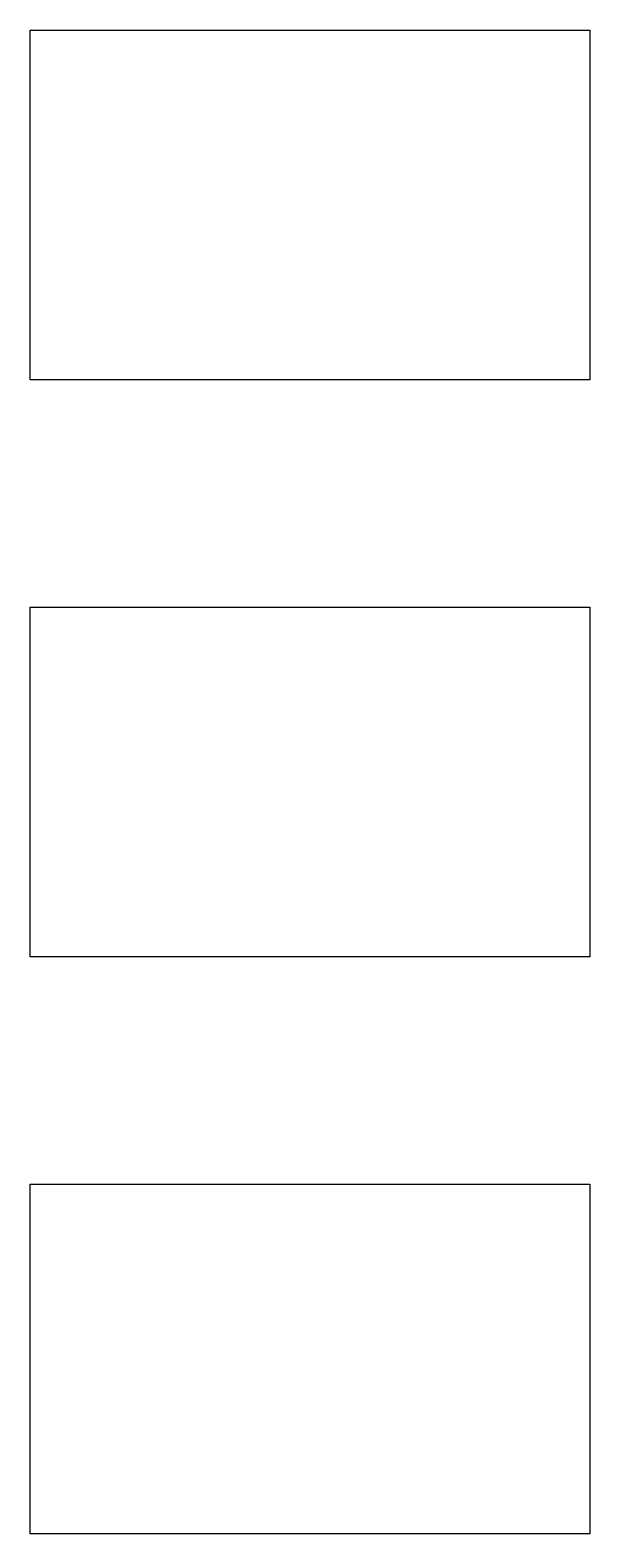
# Model space of a CAD drawing. Extents: x -3.25 to 3.25, y -2.15 to 2.15.
# Drawn here: x -3.25 to -1.65, y -2.15 to 2.15 of the extents above.
import ezdxf

# ---------------------------------------------------------------- set-up
doc = ezdxf.new("R2010")
doc.units = 0
doc.layers.add('BLACK', color=7, linetype='CONTINUOUS')

msp = doc.modelspace()

# ---------------------------------------------------------------- linework, layer by layer
at = {"layer": 'BLACK', "linetype": 'CONTINUOUS'}
for p, q in [((-3.25, 1.15), (-3.25, 2.15)), ((-3.25, 2.15), (-1.65, 2.15)), ((-1.65, 2.15), (-1.65, 1.15)), ((-1.65, 1.15), (-3.25, 1.15)), ((-3.25, -0.5), (-3.25, 0.5)), ((-3.25, 0.5), (-1.65, 0.5)), ((-1.65, 0.5), (-1.65, -0.5)), ((-1.65, -0.5), (-3.25, -0.5)), ((-3.25, -2.15), (-3.25, -1.15)), ((-3.25, -1.15), (-1.65, -1.15)), ((-1.65, -1.15), (-1.65, -2.15)), ((-1.65, -2.15), (-3.25, -2.15))]:
    msp.add_line(p, q, dxfattribs=at)

doc.saveas('drawing.dxf')
